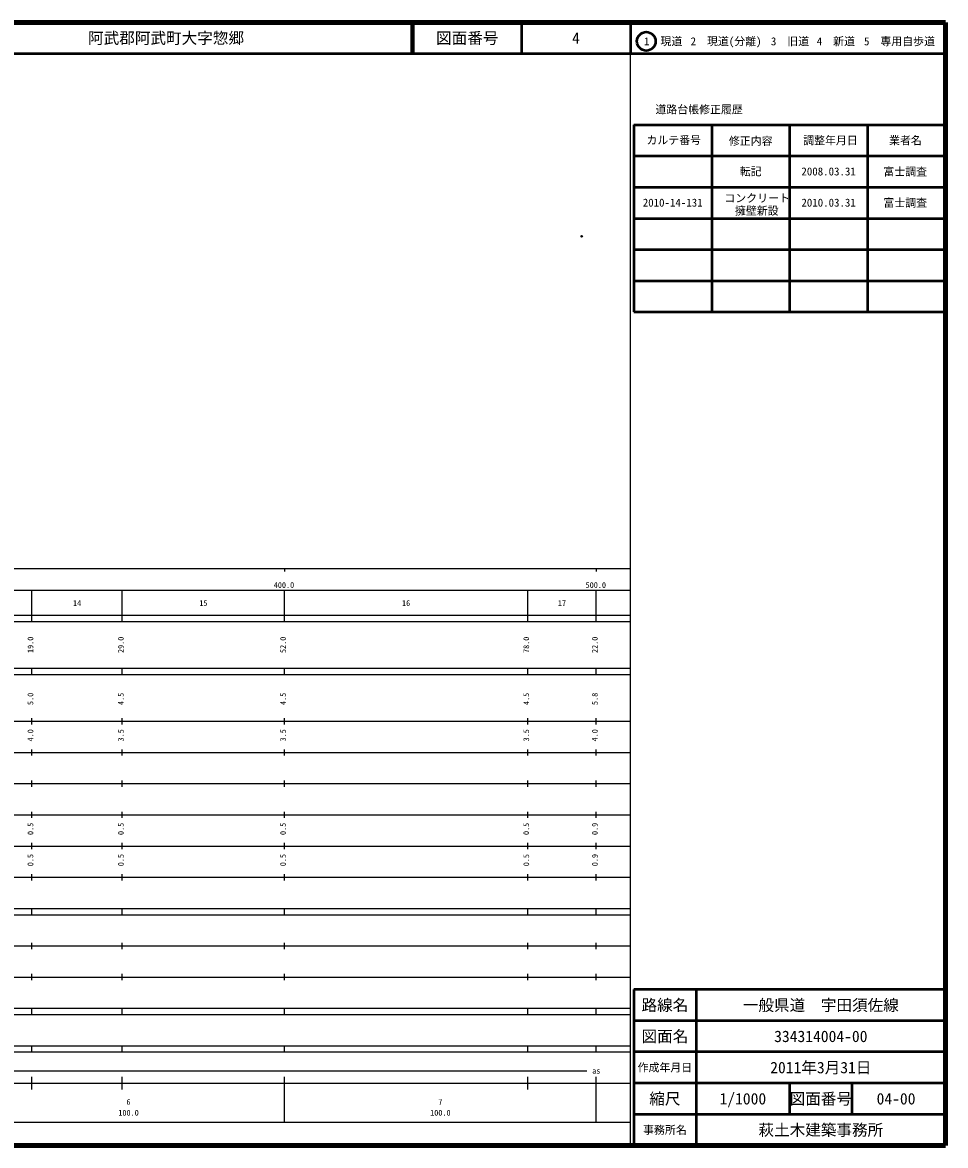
# Model space of a CAD drawing. Units: millimetres on the paper. Extents: x 40 to 680, y 20 to 380.
# Drawn here: x 384 to 680, y 20 to 380 of the extents above; entities that cross this region are included whole.
import ezdxf
from ezdxf.enums import TextEntityAlignment as Align

# ---------------------------------------------------------------- set-up
doc = ezdxf.new("R2010")
doc.units = ezdxf.units.MM
doc.header["$PDMODE"] = 32
doc.header["$PDSIZE"] = 0.5
doc.layers.add('M-OTRS', color=6, linetype='Continuous')
doc.layers.add('M-TTL-TXT', color=7, linetype='Continuous')
for name, color, linetype, lineweight in [('M-TTL', 2, 'Continuous', 140), ('M-TTL-BAND', 7, 'Continuous', 25), ('M-TTL-FRAM', 2, 'Continuous', 50), ('M-TTL-LINE', 7, 'Continuous', 50)]:
    doc.layers.add(name, color=color, linetype=linetype, lineweight=lineweight)
doc.styles.add('ＭＳ ゴシック', font='')
doc.styles.get('ＭＳ ゴシック').set_extended_font_data('MS Gothic')

msp = doc.modelspace()

# ---------------------------------------------------------------- linework, layer by layer
at = {"layer": 'M-OTRS'}
msp.add_point((563.305, 311.452), dxfattribs=at)
at = {"layer": 'M-TTL'}
for p, q in [((680, 380), (40, 380)), ((680, 20), (680, 380)), ((40, 20), (680, 20))]:
    msp.add_line(p, q, dxfattribs=at)
at = {"layer": 'M-TTL-BAND'}
for p, q in [((579, 20), (579, 370)), ((40, 205), (579, 205)), ((468, 205), (468, 204)), ((568, 205), (568, 204)), ((68, 198), (579, 198)), ((387, 188), (387, 198)), ((416, 188), (416, 198)), ((468, 188), (468, 198)), ((546, 188), (546, 198)), ((568, 188), (568, 198)), ((40, 190), (579, 190)), ((40, 188), (579, 188)), ((40, 173), (579, 173)), ((387, 171), (387, 173)), ((416, 171), (416, 173)), ((468, 171), (468, 173)), ((546, 171), (546, 173)), ((568, 171), (568, 173)), ((40, 171), (579, 171)), ((40, 156), (579, 156)), ((387, 155), (387, 157)), ((416, 155), (416, 157)), ((468, 155), (468, 157)), ((546, 155), (546, 157)), ((568, 155), (568, 157)), ((46, 146), (579, 146)), ((387, 145), (387, 147)), ((416, 145), (416, 147)), ((468, 145), (468, 147)), ((546, 145), (546, 147)), ((568, 145), (568, 147)), ((387, 135), (387, 137)), ((416, 135), (416, 137)), ((468, 135), (468, 137)), ((546, 135), (546, 137)), ((568, 135), (568, 137)), ((52, 136), (579, 136)), ((46, 126), (579, 126)), ((387, 125), (387, 127)), ((416, 125), (416, 127)), ((468, 125), (468, 127)), ((546, 125), (546, 127)), ((568, 125), (568, 127)), ((52, 116), (579, 116)), ((387, 115), (387, 117)), ((416, 115), (416, 117)), ((468, 115), (468, 117)), ((546, 115), (546, 117)), ((568, 115), (568, 117)), ((46, 106), (579, 106)), ((387, 105), (387, 107)), ((416, 105), (416, 107)), ((468, 105), (468, 107)), ((546, 105), (546, 107)), ((568, 105), (568, 107)), ((40, 96), (579, 96)), ((40, 94), (579, 94)), ((387, 94), (387, 96)), ((416, 94), (416, 96)), ((468, 94), (468, 96)), ((546, 94), (546, 96)), ((568, 94), (568, 96)), ((49, 84), (579, 84)), ((387, 83), (387, 85)), ((416, 83), (416, 85)), ((468, 83), (468, 85)), ((546, 83), (546, 85)), ((568, 83), (568, 85)), ((40, 74), (579, 74)), ((387, 73), (387, 75)), ((416, 73), (416, 75)), ((468, 73), (468, 75)), ((546, 73), (546, 75)), ((568, 73), (568, 75)), ((40, 64), (579, 64)), ((40, 62), (579, 62)), ((387, 62), (387, 64)), ((416, 62), (416, 64)), ((468, 62), (468, 64)), ((546, 62), (546, 64)), ((568, 62), (568, 64)), ((40, 52), (579, 52)), ((387, 50), (387, 52)), ((416, 50), (416, 52)), ((468, 50), (468, 52)), ((546, 50), (546, 52)), ((568, 50), (568, 52)), ((40, 50), (579, 50)), ((71, 44), (565, 44)), ((40, 40), (579, 40)), ((387, 38), (387, 42)), ((416, 38), (416, 42)), ((468, 27.5), (468, 42)), ((546, 38), (546, 42)), ((568, 27.5), (568, 42)), ((68, 27.5), (579, 27.5))]:
    msp.add_line(p, q, dxfattribs=at)
at = {"layer": 'M-TTL-FRAM'}
for p, q in [((580, 347.197), (580, 287.197)), ((580, 347.197), (680, 347.197)), ((580, 287.197), (680, 287.197)), ((680, 70), (580, 70)), ((580, 70), (580, 20))]:
    msp.add_line(p, q, dxfattribs=at)
at = {"layer": 'M-TTL-LINE'}
for p, q in [((508.747, 380), (508.747, 370)), ((509.247, 380), (509.247, 370)), ((543.997, 380), (543.997, 370)), ((579, 380), (579, 370)), ((40, 370), (680, 370)), ((605, 347.197), (605, 287.197)), ((630, 347.197), (630, 287.197)), ((655, 347.197), (655, 287.197)), ((580, 337.197), (680, 337.197)), ((580, 327.197), (680, 327.197)), ((580, 317.197), (680, 317.197)), ((580, 307.197), (680, 307.197)), ((580, 297.197), (680, 297.197)), ((600, 70), (600, 20)), ((680, 60), (580, 60)), ((680, 50), (580, 50)), ((680, 40), (580, 40)), ((630, 40), (630, 30)), ((650, 40), (650, 30)), ((680, 30), (580, 30))]:
    msp.add_line(p, q, dxfattribs=at)
msp.add_circle((584.031, 373.958), 3, dxfattribs=at)

# ---------------------------------------------------------------- texts
at = {"layer": 'M-TTL-BAND', "style": 'ＭＳ ゴシック'}
for s, p in [('400.0', (467.844, 198.195)), ('500.0', (567.844, 198.195)), ('14', (401.5, 192.405)), ('15', (442, 192.405)), ('16', (507, 192.405)), ('17', (557, 192.405)), ('as', (568, 42.5)), ('6', (418, 32.523)), ('7', (518, 32.523)), ('100.0', (418, 29.033)), ('100.0', (518, 29.033))]:
    msp.add_text(s, height=1.833, dxfattribs=at).set_placement(p, align=Align.BOTTOM_CENTER)
for s, p in [('19.0', (388, 180.5)), ('29.0', (417, 180.5)), ('52.0', (469, 180.5)), ('78.0', (547, 180.5)), ('22.0', (569, 180.5)), ('5.0', (388, 163.174)), ('4.5', (417, 163.174)), ('4.5', (469, 163.174)), ('4.5', (547, 163.174)), ('5.8', (569, 163.174)), ('4.0', (388, 151.5)), ('3.5', (417, 151.5)), ('3.5', (469, 151.5)), ('3.5', (547, 151.5)), ('4.0', (569, 151.5)), ('0.5', (388, 121.5)), ('0.5', (417, 121.5)), ('0.5', (469, 121.5)), ('0.5', (547, 121.5)), ('0.9', (569, 121.5)), ('0.5', (388, 111.5)), ('0.5', (417, 111.5)), ('0.5', (469, 111.5)), ('0.5', (547, 111.5)), ('0.9', (569, 111.5))]:
    msp.add_text(s, height=1.833, rotation=90, dxfattribs=at).set_placement(p, align=Align.BOTTOM_CENTER)
at = {"layer": 'M-TTL-TXT', "style": 'ＭＳ ゴシック'}
msp.add_text('阿武郡阿武町大字惣郷', height=3.666, dxfattribs=at).set_placement((405.024, 375), align=Align.MIDDLE_LEFT)
for s, height, p in [('図面番号', 3.666, (526.622, 375)), ('4', 3.666, (561.497, 375)), ('1\u3000現道', 2.566, (589.448, 373.958)), ('2\u3000現道(分離)', 2.566, (609.619, 373.958)), ('3\u3000旧道', 2.566, (630.121, 373.958)), ('4\u3000新道', 2.566, (644.824, 373.958)), ('5\u3000専用自歩道', 2.566, (665.228, 373.958)), ('道路台帳修正履歴', 2.566, (600.968, 352.113)), ('カルテ番号', 2.566, (592.839, 342.277)), ('修正内容', 2.566, (617.509, 342.023)), ('調整年月日', 2.566, (643.089, 342.197)), ('業者名', 2.566, (667.134, 342.197)), ('転記', 2.566, (617.5, 332.245)), ('2008.03.31', 2.566, (642.5, 332.245)), ('富士調査', 2.566, (667.077, 332.189)), ('コンクリート', 2.566, (619.587, 323.681)), ('2010-14-131', 2.566, (592.5, 322.245)), ('擁壁新設', 2.566, (619.457, 319.636)), ('2010.03.31', 2.566, (642.5, 322.245)), ('富士調査', 2.566, (667.077, 322.189)), ('路線名', 3.666, (590, 65)), ('路線名', 3.666, (590, 65)), ('一般県道\u3000宇田須佐線', 3.666, (640, 65)), ('図面名', 3.666, (590, 55)), ('図面名', 3.666, (590, 55)), ('334314004-00', 3.666, (640, 55)), ('2011年3月31日', 3.666, (640, 45)), ('作成年月日', 2.566, (590, 45)), ('作成年月日', 2.566, (590, 45)), ('縮尺', 3.666, (590, 35)), ('縮尺', 3.666, (590, 35)), ('1/1000', 3.666, (615, 35)), ('図面番号', 3.666, (640, 35)), ('図面番号', 3.666, (640, 35)), ('04-00', 3.666, (664.125, 35)), ('事務所名', 2.566, (590, 25)), ('事務所名', 2.566, (590, 25)), ('萩土木建築事務所', 3.666, (640, 25))]:
    msp.add_text(s, height=height, dxfattribs=at).set_placement(p, align=Align.MIDDLE_CENTER)

doc.saveas('drawing.dxf')
